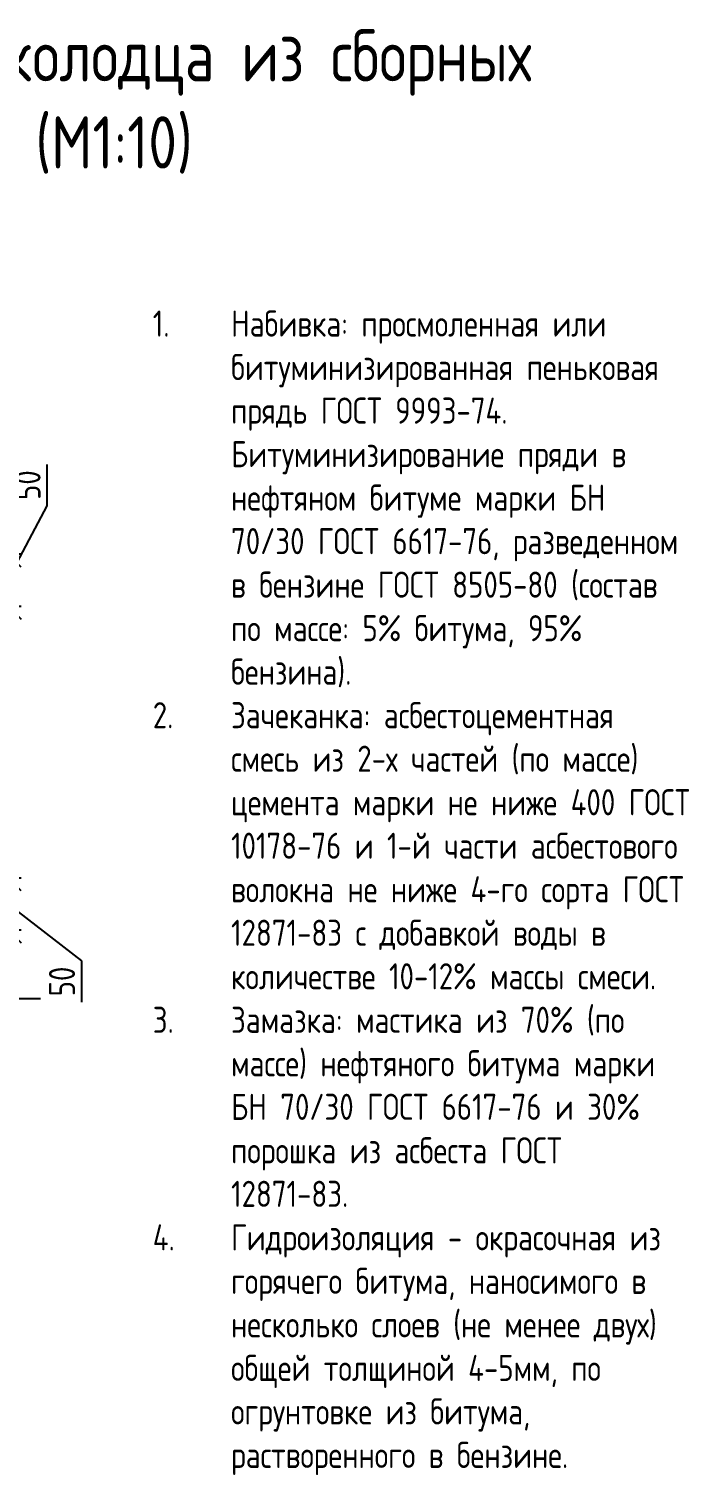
# Model space of a CAD drawing. Header units: millimetres. Extents: x 39361852 to 44659708, y 23030680 to 23754735.
# Drawn here: x 42370590 to 42375892, y 23563880 to 23575488 of the extents above; entities that cross this region are included whole.
import ezdxf
from ezdxf import colors
from ezdxf.entities.mleader import LeaderData, LeaderLine
from ezdxf.math import Vec2, Vec3

# ---------------------------------------------------------------- set-up
doc = ezdxf.new("R2010")
doc.units = ezdxf.units.MM
doc.layers.add('BSA-0', color=7, linetype='Continuous')
doc.layers.add('BSA-Не печатать', color=1, linetype='Continuous', lineweight=15, plot=False)
doc.styles.add('BSA', font='GOST2304A.ttf')
doc.dimstyles.new('BSA-2.5-1-1 точ 2 знака', dxfattribs={"dimtxt": 2.5, "dimasz": 2.5, "dimexe": 1.25, "dimexo": 0.625, "dimtad": 1, "dimtxsty": 'BSA', "dimblk": 'OBLIQUE', "dimcen": 2.5, "dimadec": 0, "dimazin": 0, "dimtfac": 1, "dimtmove": 1, "dimatfit": 3, "dimldrblk": 'NONE', "dimfxl": 1, "dimarcsym": 0})

# ---------------------------------------------------------------- blocks, each defined once
blk = doc.blocks.new('_None')
blk = doc.blocks.new('_Oblique')
at = {"color": 0, "linetype": 'ByBlock', "lineweight": -2}
blk.add_line((-0.5, -0.5), (0.5, 0.5), dxfattribs=at)
blk = doc.blocks.new('*D103')
at = {"layer": 'BSA-0', "color": 0, "linetype": 'ByBlock', "lineweight": -2, "transparency": 16777216}
for p, q in [((850.9234097472068, 226.2859848484827), (850.923409747207, 265.5895562770542)), ((813.4208154629023, 154.9999999999981), (850.9234097472068, 226.2859848484827)), ((409.7872028387283, 179.9999999999982), (825.9208154629023, 179.9999999999981)), ((813.4208154629023, 129.9999999999981), (813.4208154629023, 179.9999999999981)), ((409.7872028387283, 129.9999999999982), (825.9208154629023, 129.9999999999981))]:
    blk.add_line(p, q, dxfattribs=at)
at = {"layer": 'BSA-0', "color": 0, "linetype": 'ByBlock', "lineweight": -2, "transparency": 16777216, "xscale": 25, "yscale": 25, "zscale": 25}
for p, rotation in [((813.4208154629023, 179.9999999999981), 90), ((813.4208154629023, 129.9999999999981), 270)]:
    blk.add_blockref('_Oblique', p, dxfattribs=dict(at, rotation=rotation))
at = {"layer": 'BSA-0', "color": 0, "linetype": 'ByBlock', "lineweight": -2, "transparency": 16777216, "insert": (832.1734097472068, 245.9377705627686), "char_height": 25, "attachment_point": 5, "rotation": 90, "style": 'BSA'}
blk.add_mtext('50', dxfattribs=at)
blk = doc.blocks.new('*D104')
at = {"layer": 'BSA-0', "color": 0, "linetype": 'ByBlock', "lineweight": -2, "transparency": 16777216}
for p, q in [((409.7872028387283, -129.9999999999982), (825.9208154629023, -129.9999999999983)), ((813.4208154629023, -129.9999999999983), (813.4208154629023, -179.9999999999983)), ((813.4208154629023, -154.9999999999983), (883.9492927791507, -209.7801287352633)), ((409.7872028387283, -179.9999999999982), (825.9208154629023, -179.9999999999983)), ((883.9492927791507, -209.7801287352633), (883.9492927791507, -249.0837001638347))]:
    blk.add_line(p, q, dxfattribs=at)
at = {"layer": 'BSA-0', "color": 0, "linetype": 'ByBlock', "lineweight": -2, "transparency": 16777216, "xscale": 25, "yscale": 25, "zscale": 25}
for p, rotation in [((813.4208154629023, -129.9999999999983), 90), ((813.4208154629023, -179.9999999999983), 270)]:
    blk.add_blockref('_Oblique', p, dxfattribs=dict(at, rotation=rotation))
at = {"layer": 'BSA-0', "color": 0, "linetype": 'ByBlock', "lineweight": -2, "transparency": 16777216, "insert": (865.1992927791507, -229.4319144495489), "char_height": 25, "attachment_point": 5, "rotation": 90, "style": 'BSA'}
blk.add_mtext('50', dxfattribs=at)
blk = doc.blocks.new('*U48')
at = {"layer": 'BSA-0', "color": 0, "linetype": 'ByBlock', "lineweight": -2, "attachment_point": 1, "style": 'BSA'}
for s, insert, char_height, width in [('\\pi75.544;Узел прохода трубопровода через стену колодца из сборных \\P\\pi420.37;железобетонных элементов (М1:10)', (-285.6896797296452, 682.5540188522928), 50, 1720.765825178769), ('\\A1;\\pi-75,l100,t100;1.^IНабивка: просмоленная или битуминизированная пеньковая прядь ГОСТ 9993-74. Битуминизирование пряди в нефтяном битуме марки БН 70/30 ГОСТ 6617-76, разведенном в бензине ГОСТ 8505-80 (состав по массе: 5% битума, 95% бензина).\\P2.^IЗачеканка: асбестоцементная смесь из 2-х частей (по массе) цемента марки не ниже 400 ГОСТ 10178-76 и 1-й части асбестового волокна не ниже 4-го сорта ГОСТ 12871-83 с добавкой воды в количестве 10-12% массы смеси.\\P3.^IЗамазка: мастика из 70% (по массе) нефтяного битума марки БН 70/30 ГОСТ 6617-76 и 30% порошка из асбеста ГОСТ 12871-83.\\P{\\A0;\\C256;4.^IГидроизоляция - окрасочная из горячего битума, наносимого в несколько слоев (не менее двух) общей толщиной 4-5мм, по огрунтовке из битума, растворенного в бензине. }', (927.1901018226563, 413.175875562476), 25, 538.3130487962117)]:
    blk.add_mtext(s, dxfattribs=dict(at, insert=insert, char_height=char_height, width=width))
at = {"layer": 'BSA-Не печатать', "linetype": 'ByBlock', "style": 'BSA', "flags": 9}
blk.add_attdef('УЗЕЛ', (204.4653725995267, -452.7324340777741), '', height=2.5, dxfattribs=at)
at = {"layer": 'BSA-0', "color": 0, "linetype": 'ByBlock', "lineweight": -2}
for base, p1, p2, picture, middle in [((813.4208154629023, 179.9999999999981), (403.5372028387283, 129.9999999999982), (403.5372028387283, 179.9999999999982), '*D103', (850.9234097472068, 232.5359848484829)), ((813.4208154629023, -179.9999999999983), (403.5372028387283, -129.9999999999982), (403.5372028387283, -179.9999999999982), '*D104', (883.9492927791507, -216.0301287352631))]:
    dim = blk.add_linear_dim(base=base, p1=p1, p2=p2, angle=90, dimstyle='BSA-2.5-1-1 точ 2 знака', override={"dimscale": 10}, dxfattribs=at)
    dim.commit()
    dim.dimension.update_dxf_attribs({"geometry": picture, "text_midpoint": middle, "dimtype": 160})
ml = blk.add_multileader_mtext('Standard', dxfattribs=at)
ml.set_content('Трубопровод', style='BSA')
ml.set_leader_properties()
ml.set_arrow_properties(name='NONE')
ml.build(insert=Vec2(0, 0))
ml.multileader.update_dxf_attribs({"text_left_attachment_type": 6, "text_right_attachment_type": 6, "dogleg_length": 1, "arrow_head_size": 40, "scale": 10})
ctx = ml.context
ctx.base_point, ctx.scale, ctx.char_height, ctx.arrow_head_size, ctx.landing_gap_size, ctx.plane_origin = Vec3(608.4799771424175, -245.6008206359122), 10, 25, 40, 10, Vec3(4177.625012535915, -1222.724640247878)
ctx.left_attachment, ctx.right_attachment = 6, 6
notes = []
notes.append((ctx, [(0, (1, 1, 0), (598.4799771424175, -245.6008206359122), (1, 0), 10, [(0, [(538.2651656600865, -80)], 0, [])])]))
ctx.mtext.insert, ctx.mtext.flow_direction = Vec3(618.4799771424175, -213.4758206359122), 5
for ctx, leaders in notes:
    for number, flags, end, landing, length, lines in leaders:
        leader = LeaderData()
        leader.index, (leader.has_last_leader_line, leader.has_dogleg_vector, leader.attachment_direction) = number, flags
        leader.last_leader_point, leader.dogleg_vector, leader.dogleg_length = Vec3(end), Vec3(landing), length
        for number, points, colour, breaks in lines:
            line = LeaderLine()
            line.index, line.vertices, line.color, line.breaks = number, Vec3.list(points), colors.encode_raw_color(colour), breaks
            leader.lines.append(line)
        ctx.leaders.append(leader)

msp = doc.modelspace()

# ---------------------------------------------------------------- block references
at = {"layer": 'BSA-0', "xscale": 8.380952380952381, "yscale": 8.380952380952381, "zscale": 8.380952380952381}
msp.add_blockref('*U48', (42363604.60526579, 23569764.53578871), dxfattribs=at)

doc.saveas('drawing.dxf')
